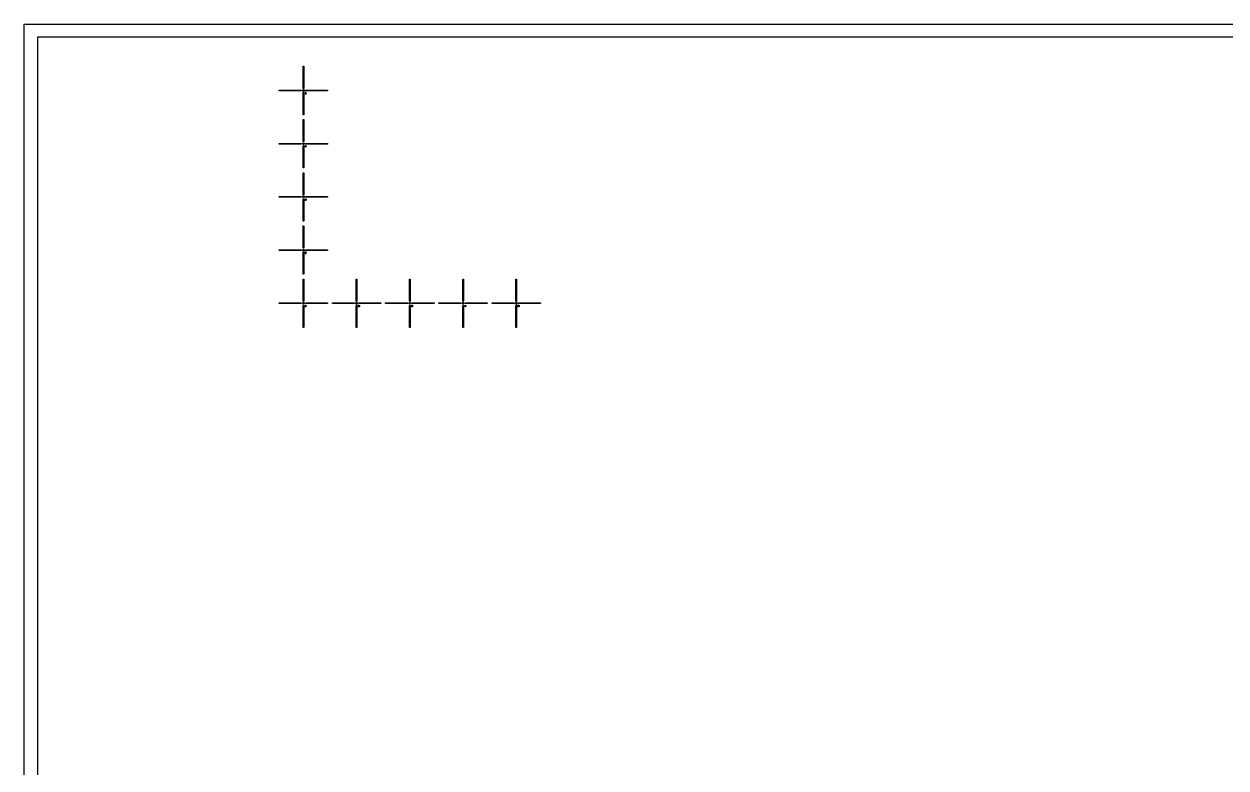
# Model space of a CAD drawing. Extents: x -4550 to 4550, y -4550 to 4550.
# Drawn here: x -4550 to -33, y 1753 to 4550 of the extents above; entities that cross this region are included whole.
import ezdxf

# ---------------------------------------------------------------- set-up
doc = ezdxf.new("R2010")
doc.units = 0
doc.layers.add('L10D0', color=1, linetype='CONTINUOUS')
doc.layers.add('L9D0', color=2, linetype='CONTINUOUS')

msp = doc.modelspace()

# ---------------------------------------------------------------- linework, layer by layer
at = {"layer": 'L10D0'}
msp.add_lwpolyline([(-4550, -4550), (-4550, -4500), (-4500, -4500), (4500, -4500), (4500, 4500), (-4500, 4500), (-4500, -4500), (-4550, -4500), (-4550, 4550), (4550, 4550), (4550, -4550)], close=True, dxfattribs=at)
at = {"layer": 'L9D0'}
for points in [[(-3501.25, 4308), (-3501.25, 4391), (-3498.75, 4391), (-3498.75, 4308)], [(-3591, 4298.75), (-3591, 4301.25), (-3508, 4301.25), (-3508, 4298.75)], [(-3500.2, 4295), (-3500.2, 4299.8), (-3505, 4299.8), (-3505, 4300.2), (-3500.2, 4300.2), (-3500.2, 4305), (-3499.8, 4305), (-3499.8, 4300.2), (-3495, 4300.2), (-3495, 4299.8), (-3499.8, 4299.8), (-3499.8, 4295)], [(-3501.25, 4209), (-3501.25, 4292), (-3498.75, 4292), (-3498.75, 4209)], [(-3494, 4289.444), (-3494, 4293), (-3489.556, 4293), (-3489.556, 4292.111), (-3493.111, 4292.111), (-3493.111, 4290.333), (-3490.444, 4290.333), (-3490.444, 4289.444)], [(-3492, 4298.75), (-3492, 4301.25), (-3409, 4301.25), (-3409, 4298.75)], [(-3494, 4286.778), (-3494, 4287.667), (-3490.444, 4287.667), (-3490.444, 4286.778)], [(-3490.444, 4287.667), (-3490.444, 4289.444), (-3489.556, 4289.444), (-3489.556, 4287.667)], [(-3501.25, 4108), (-3501.25, 4191), (-3498.75, 4191), (-3498.75, 4108)], [(-3591, 4098.75), (-3591, 4101.25), (-3508, 4101.25), (-3508, 4098.75)], [(-3500.2, 4095), (-3500.2, 4099.8), (-3505, 4099.8), (-3505, 4100.2), (-3500.2, 4100.2), (-3500.2, 4105), (-3499.8, 4105), (-3499.8, 4100.2), (-3495, 4100.2), (-3495, 4099.8), (-3499.8, 4099.8), (-3499.8, 4095)], [(-3501.25, 4009), (-3501.25, 4092), (-3498.75, 4092), (-3498.75, 4009)], [(-3491.333, 4086.778), (-3491.333, 4088.556), (-3494, 4088.556), (-3494, 4090.333), (-3493.111, 4090.333), (-3493.111, 4089.444), (-3491.333, 4089.444), (-3491.333, 4092.111), (-3492.222, 4092.111), (-3492.222, 4093), (-3490.444, 4093), (-3490.444, 4089.444), (-3489.556, 4089.444), (-3489.556, 4088.556), (-3490.444, 4088.556), (-3490.444, 4086.778)], [(-3493.111, 4090.333), (-3493.111, 4092.111), (-3492.222, 4092.111), (-3492.222, 4090.333)], [(-3492, 4098.75), (-3492, 4101.25), (-3409, 4101.25), (-3409, 4098.75)], [(-3501.25, 3908), (-3501.25, 3991), (-3498.75, 3991), (-3498.75, 3908)], [(-3591, 3898.75), (-3591, 3901.25), (-3508, 3901.25), (-3508, 3898.75)], [(-3500.2, 3895), (-3500.2, 3899.8), (-3505, 3899.8), (-3505, 3900.2), (-3500.2, 3900.2), (-3500.2, 3905), (-3499.8, 3905), (-3499.8, 3900.2), (-3495, 3900.2), (-3495, 3899.8), (-3499.8, 3899.8), (-3499.8, 3895)], [(-3501.25, 3809), (-3501.25, 3892), (-3498.75, 3892), (-3498.75, 3809)], [(-3494, 3892.111), (-3494, 3893), (-3490.444, 3893), (-3490.444, 3892.111)], [(-3494, 3886.778), (-3494, 3887.667), (-3490.444, 3887.667), (-3490.444, 3886.778)], [(-3493.111, 3889.444), (-3493.111, 3890.333), (-3490.444, 3890.333), (-3490.444, 3889.444)], [(-3492, 3898.75), (-3492, 3901.25), (-3409, 3901.25), (-3409, 3898.75)], [(-3490.444, 3890.333), (-3490.444, 3892.111), (-3489.556, 3892.111), (-3489.556, 3890.333)], [(-3490.444, 3887.667), (-3490.444, 3889.444), (-3489.556, 3889.444), (-3489.556, 3887.667)], [(-3501.25, 3708), (-3501.25, 3791), (-3498.75, 3791), (-3498.75, 3708)], [(-3500.2, 3695), (-3500.2, 3699.8), (-3505, 3699.8), (-3505, 3700.2), (-3500.2, 3700.2), (-3500.2, 3705), (-3499.8, 3705), (-3499.8, 3700.2), (-3495, 3700.2), (-3495, 3699.8), (-3499.8, 3699.8), (-3499.8, 3695)], [(-3591, 3698.75), (-3591, 3701.25), (-3508, 3701.25), (-3508, 3698.75)], [(-3501.25, 3609), (-3501.25, 3692), (-3498.75, 3692), (-3498.75, 3609)], [(-3494, 3691.222), (-3494, 3692.111), (-3493.111, 3692.111), (-3493.111, 3691.222)], [(-3494, 3686.778), (-3494, 3688.556), (-3493.111, 3688.556), (-3493.111, 3687.667), (-3489.556, 3687.667), (-3489.556, 3686.778)], [(-3493.111, 3692.111), (-3493.111, 3693), (-3490.444, 3693), (-3490.444, 3692.111)], [(-3493.111, 3688.556), (-3493.111, 3689.444), (-3491.333, 3689.444), (-3491.333, 3688.556)], [(-3492, 3698.75), (-3492, 3701.25), (-3409, 3701.25), (-3409, 3698.75)], [(-3491.333, 3689.444), (-3491.333, 3690.333), (-3490.444, 3690.333), (-3490.444, 3689.444)], [(-3490.444, 3690.333), (-3490.444, 3692.111), (-3489.556, 3692.111), (-3489.556, 3690.333)], [(-3501.25, 3508), (-3501.25, 3591), (-3498.75, 3591), (-3498.75, 3508)], [(-3301.25, 3508), (-3301.25, 3591), (-3298.75, 3591), (-3298.75, 3508)], [(-3101.25, 3508), (-3101.25, 3591), (-3098.75, 3591), (-3098.75, 3508)], [(-2901.25, 3508), (-2901.25, 3591), (-2898.75, 3591), (-2898.75, 3508)], [(-2701.25, 3508), (-2701.25, 3591), (-2698.75, 3591), (-2698.75, 3508)], [(-3591, 3498.75), (-3591, 3501.25), (-3508, 3501.25), (-3508, 3498.75)], [(-3500.2, 3495), (-3500.2, 3499.8), (-3505, 3499.8), (-3505, 3500.2), (-3500.2, 3500.2), (-3500.2, 3505), (-3499.8, 3505), (-3499.8, 3500.2), (-3495, 3500.2), (-3495, 3499.8), (-3499.8, 3499.8), (-3499.8, 3495)], [(-3501.25, 3409), (-3501.25, 3492), (-3498.75, 3492), (-3498.75, 3409)], [(-3493.111, 3486.778), (-3493.111, 3487.667), (-3492.222, 3487.667), (-3492.222, 3491.222), (-3493.111, 3491.222), (-3493.111, 3492.111), (-3492.222, 3492.111), (-3492.222, 3493), (-3491.333, 3493), (-3491.333, 3487.667), (-3490.444, 3487.667), (-3490.444, 3486.778)], [(-3492, 3498.75), (-3492, 3501.25), (-3409, 3501.25), (-3409, 3498.75)], [(-3391, 3498.75), (-3391, 3501.25), (-3308, 3501.25), (-3308, 3498.75)], [(-3300.2, 3495), (-3300.2, 3499.8), (-3305, 3499.8), (-3305, 3500.2), (-3300.2, 3500.2), (-3300.2, 3505), (-3299.8, 3505), (-3299.8, 3500.2), (-3295, 3500.2), (-3295, 3499.8), (-3299.8, 3499.8), (-3299.8, 3495)], [(-3301.25, 3409), (-3301.25, 3492), (-3298.75, 3492), (-3298.75, 3409)], [(-3294, 3491.222), (-3294, 3492.111), (-3293.111, 3492.111), (-3293.111, 3491.222)], [(-3294, 3486.778), (-3294, 3488.556), (-3293.111, 3488.556), (-3293.111, 3487.667), (-3289.556, 3487.667), (-3289.556, 3486.778)], [(-3293.111, 3492.111), (-3293.111, 3493), (-3290.444, 3493), (-3290.444, 3492.111)], [(-3293.111, 3488.556), (-3293.111, 3489.444), (-3291.333, 3489.444), (-3291.333, 3488.556)], [(-3292, 3498.75), (-3292, 3501.25), (-3209, 3501.25), (-3209, 3498.75)], [(-3291.333, 3489.444), (-3291.333, 3490.333), (-3290.444, 3490.333), (-3290.444, 3489.444)], [(-3290.444, 3490.333), (-3290.444, 3492.111), (-3289.556, 3492.111), (-3289.556, 3490.333)], [(-3191, 3498.75), (-3191, 3501.25), (-3108, 3501.25), (-3108, 3498.75)], [(-3100.2, 3495), (-3100.2, 3499.8), (-3105, 3499.8), (-3105, 3500.2), (-3100.2, 3500.2), (-3100.2, 3505), (-3099.8, 3505), (-3099.8, 3500.2), (-3095, 3500.2), (-3095, 3499.8), (-3099.8, 3499.8), (-3099.8, 3495)], [(-3101.25, 3409), (-3101.25, 3492), (-3098.75, 3492), (-3098.75, 3409)], [(-3094, 3492.111), (-3094, 3493), (-3090.444, 3493), (-3090.444, 3492.111)], [(-3094, 3486.778), (-3094, 3487.667), (-3090.444, 3487.667), (-3090.444, 3486.778)], [(-3093.111, 3489.444), (-3093.111, 3490.333), (-3090.444, 3490.333), (-3090.444, 3489.444)], [(-3092, 3498.75), (-3092, 3501.25), (-3009, 3501.25), (-3009, 3498.75)], [(-3090.444, 3490.333), (-3090.444, 3492.111), (-3089.556, 3492.111), (-3089.556, 3490.333)], [(-3090.444, 3487.667), (-3090.444, 3489.444), (-3089.556, 3489.444), (-3089.556, 3487.667)], [(-2991, 3498.75), (-2991, 3501.25), (-2908, 3501.25), (-2908, 3498.75)], [(-2900.2, 3495), (-2900.2, 3499.8), (-2905, 3499.8), (-2905, 3500.2), (-2900.2, 3500.2), (-2900.2, 3505), (-2899.8, 3505), (-2899.8, 3500.2), (-2895, 3500.2), (-2895, 3499.8), (-2899.8, 3499.8), (-2899.8, 3495)], [(-2901.25, 3409), (-2901.25, 3492), (-2898.75, 3492), (-2898.75, 3409)], [(-2891.333, 3486.778), (-2891.333, 3488.556), (-2894, 3488.556), (-2894, 3490.333), (-2893.111, 3490.333), (-2893.111, 3489.444), (-2891.333, 3489.444), (-2891.333, 3492.111), (-2892.222, 3492.111), (-2892.222, 3493), (-2890.444, 3493), (-2890.444, 3489.444), (-2889.556, 3489.444), (-2889.556, 3488.556), (-2890.444, 3488.556), (-2890.444, 3486.778)], [(-2893.111, 3490.333), (-2893.111, 3492.111), (-2892.222, 3492.111), (-2892.222, 3490.333)], [(-2892, 3498.75), (-2892, 3501.25), (-2809, 3501.25), (-2809, 3498.75)], [(-2791, 3498.75), (-2791, 3501.25), (-2708, 3501.25), (-2708, 3498.75)], [(-2700.2, 3495), (-2700.2, 3499.8), (-2705, 3499.8), (-2705, 3500.2), (-2700.2, 3500.2), (-2700.2, 3505), (-2699.8, 3505), (-2699.8, 3500.2), (-2695, 3500.2), (-2695, 3499.8), (-2699.8, 3499.8), (-2699.8, 3495)], [(-2701.25, 3409), (-2701.25, 3492), (-2698.75, 3492), (-2698.75, 3409)], [(-2694, 3489.444), (-2694, 3493), (-2689.556, 3493), (-2689.556, 3492.111), (-2693.111, 3492.111), (-2693.111, 3490.333), (-2690.444, 3490.333), (-2690.444, 3489.444)], [(-2694, 3486.778), (-2694, 3487.667), (-2690.444, 3487.667), (-2690.444, 3486.778)], [(-2692, 3498.75), (-2692, 3501.25), (-2609, 3501.25), (-2609, 3498.75)], [(-2690.444, 3487.667), (-2690.444, 3489.444), (-2689.556, 3489.444), (-2689.556, 3487.667)]]:
    msp.add_lwpolyline(points, close=True, dxfattribs=at)

doc.saveas('drawing.dxf')
